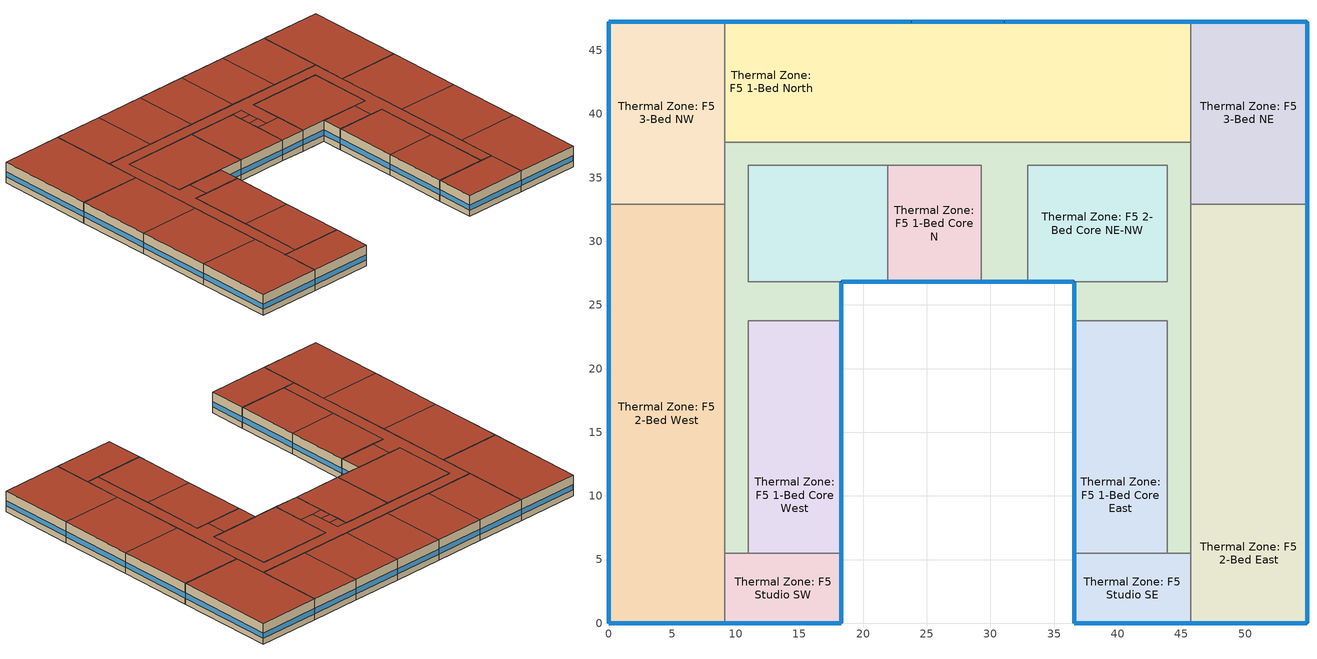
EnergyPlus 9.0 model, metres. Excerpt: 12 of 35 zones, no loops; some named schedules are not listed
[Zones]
Thermal Zone: F5 1-Bed Core East
 floor adiabatic (TypicalFloorInterior): 43.89,14.63 43.89,5.49 36.58,5.49 36.58,14.63 z12.19; 43.89,23.77 43.89,14.63 36.58,14.63 36.58,23.77 z12.19
 wall outside (MetalFrameWallU069): 36.58,23.77 36.58,14.63 36.58,5.49 z12.19:15.24
 wall to Thermal Zone: F5 Corridor (MetalFrameWallInterior): 43.89,5.49 43.89,14.63 43.89,23.77 42.06,23.77 36.58,23.77 z12.19:15.24
 wall to Thermal Zone: F5 Studio SE (MetalFrameWallInterior): 36.58,5.49 43.89,5.49 z12.19:15.24
 window (Res Fixed Window): 36.58,14.61 36.58,5.51 / 36.58,23.75 36.58,14.66 z13.09:13.86
 roof outside (FlatResWoodFramingAndOtherRoofU028Refl08): 43.89,5.49 43.89,14.63 36.58,14.63 36.58,5.49 z15.24; 43.89,14.63 43.89,23.77 36.58,23.77 36.58,14.63 z15.24
Thermal Zone: F5 1-Bed Core N
 floor adiabatic (TypicalFloorInterior): 29.26,35.97 29.26,26.82 21.95,26.82 21.95,35.97 z12.19
 wall outside (MetalFrameWallU069): 21.95,26.82 29.26,26.82 z12.19:15.24
 wall to Thermal Zone: F5 Corridor (MetalFrameWallInterior): 29.26,26.82 29.26,31.39 29.26,32.92 29.26,34.44 29.26,35.97 21.95,35.97 z12.19:15.24
 wall to Thermal Zone: F5 2-Bed Core NE-NW (MetalFrameWallInterior): 21.95,35.97 21.95,26.82 z12.19:15.24
 window (Res Fixed Window): 21.97,26.82 29.24,26.82 z13.09:13.86
 roof outside (FlatResWoodFramingAndOtherRoofU028Refl08): 29.26,26.82 29.26,35.97 21.95,35.97 21.95,26.82 z15.24
Thermal Zone: F5 1-Bed Core West
 floor adiabatic (TypicalFloorInterior): 18.29,14.63 18.29,5.49 10.97,5.49 10.97,14.63 z12.19; 18.29,23.77 18.29,14.63 10.97,14.63 10.97,23.77 z12.19
 wall outside (MetalFrameWallU069): 18.29,5.49 18.29,14.63 18.29,23.77 z12.19:15.24
 wall to Thermal Zone: F5 Studio SW (MetalFrameWallInterior): 10.97,5.49 18.29,5.49 z12.19:15.24
 wall to Thermal Zone: F5 Corridor (MetalFrameWallInterior): 18.29,23.77 12.8,23.77 10.97,23.77 10.97,14.63 10.97,5.49 z12.19:15.24
 window (Res Fixed Window): 18.29,5.51 18.29,14.61 / 18.29,14.66 18.29,23.75 z13.09:13.86
 roof outside (FlatResWoodFramingAndOtherRoofU028Refl08): 18.29,5.49 18.29,14.63 10.97,14.63 10.97,5.49 z15.24; 18.29,14.63 18.29,23.77 10.97,23.77 10.97,14.63 z15.24
Thermal Zone: F5 1-Bed North
 floor adiabatic (TypicalFloorInterior): 16.46,47.24 16.46,37.8 9.14,37.8 9.14,47.24 z12.19; 38.4,47.24 38.4,37.8 31.09,37.8 31.09,47.24 z12.19; 31.09,47.24 31.09,37.8 23.77,37.8 23.77,47.24 z12.19; 45.72,47.24 45.72,37.8 38.4,37.8 38.4,47.24 z12.19; 23.77,47.24 23.77,37.8 16.46,37.8 16.46,47.24 z12.19
 wall outside (MetalFrameWallU069): 45.72,47.24 38.4,47.24 31.09,47.24 23.77,47.24 16.46,47.24 9.14,47.24 z12.19:15.24
 wall to Thermal Zone: F5 3-Bed NW (MetalFrameWallInterior): 9.14,47.24 9.14,37.8 z12.19:15.24
 wall to Thermal Zone: F5 Corridor (MetalFrameWallInterior): 9.14,37.8 16.46,37.8 23.77,37.8 31.09,37.8 38.4,37.8 45.72,37.8 z12.19:15.24
 wall to Thermal Zone: F5 3-Bed NE (MetalFrameWallInterior): 45.72,37.8 45.72,47.24 z12.19:15.24
 window (Res Fixed Window): 16.43,47.24 9.17,47.24 / 38.38,47.24 31.11,47.24 / 31.06,47.24 23.8,47.24 / 45.69,47.24 38.43,47.24 / 23.75,47.24 16.48,47.24 z13.09:13.86
 roof outside (FlatResWoodFramingAndOtherRoofU028Refl08): 16.46,37.8 16.46,47.24 9.14,47.24 9.14,37.8 z15.24; 38.4,37.8 38.4,47.24 31.09,47.24 31.09,37.8 z15.24; 31.09,37.8 31.09,47.24 23.77,47.24 23.77,37.8 z15.24; 45.72,37.8 45.72,47.24 38.4,47.24 38.4,37.8 z15.24; 23.77,37.8 23.77,47.24 16.46,47.24 16.46,37.8 z15.24
Thermal Zone: F5 2-Bed Core NE-NW
 floor adiabatic (TypicalFloorInterior): 43.89,35.97 43.89,26.82 32.92,26.82 32.92,35.97 z12.19; 21.95,35.97 21.95,26.82 10.97,26.82 10.97,35.97 z12.19
 wall outside (MetalFrameWallU069): 32.92,26.82 36.58,26.82 / 18.29,26.82 21.95,26.82 z12.19:15.24
 wall to Thermal Zone: F5 Corridor (MetalFrameWallInterior): 36.58,26.82 42.06,26.82 43.89,26.82 43.89,35.97 32.92,35.97 32.92,31.39 32.92,26.82 / 21.95,35.97 10.97,35.97 10.97,26.82 12.8,26.82 18.29,26.82 z12.19:15.24
 window (Res Fixed Window): 32.94,26.82 36.55,26.82 / 18.31,26.82 21.92,26.82 z13.09:13.85
 roof outside (FlatResWoodFramingAndOtherRoofU028Refl08): 43.89,26.82 43.89,35.97 32.92,35.97 32.92,26.82 z15.24; 21.95,26.82 21.95,35.97 10.97,35.97 10.97,26.82 z15.24
Thermal Zone: F5 2-Bed East
 floor adiabatic (TypicalFloorInterior): 54.86,10.97 54.86,0 45.72,0 45.72,10.97 z12.19; 54.86,21.95 54.86,10.97 45.72,10.97 45.72,21.95 z12.19; 54.86,32.92 54.86,21.95 45.72,21.95 45.72,32.92 z12.19
 wall outside (MetalFrameWallU069): 45.72,0 54.86,0 54.86,10.97 54.86,21.95 54.86,32.92 z12.19:15.24
 wall to Thermal Zone: F5 Studio SE (MetalFrameWallInterior): 45.72,5.49 45.72,0 z12.19:15.24
 wall to Thermal Zone: F5 Corridor (MetalFrameWallInterior): 45.72,32.92 45.72,21.95 45.72,10.97 45.72,5.49 z12.19:15.24
 wall to Thermal Zone: F5 3-Bed NE (MetalFrameWallInterior): 54.86,32.92 45.72,32.92 z12.19:15.24
 window (Res Fixed Window): 54.86,0.03 54.86,10.95 / 45.75,0 54.84,0 / 54.86,11 54.86,21.92 / 54.86,21.97 54.86,32.89 z13.09:13.86
 roof outside (FlatResWoodFramingAndOtherRoofU028Refl08): 54.86,0 54.86,10.97 45.72,10.97 45.72,0 z15.24; 54.86,10.97 54.86,21.95 45.72,21.95 45.72,10.97 z15.24; 54.86,21.95 54.86,32.92 45.72,32.92 45.72,21.95 z15.24
Thermal Zone: F5 2-Bed West
 floor adiabatic (TypicalFloorInterior): 9.14,21.95 9.14,10.97 0,10.97 0,21.95 z12.19; 9.14,10.97 9.14,0 0,0 0,10.97 z12.19; 9.14,32.92 9.14,21.95 0,21.95 0,32.92 z12.19
 wall outside (MetalFrameWallU069): 0,32.92 0,21.95 0,10.97 0,0 9.14,0 z12.19:15.24
 wall to Thermal Zone: F5 Corridor (MetalFrameWallInterior): 9.14,5.49 9.14,10.97 9.14,21.95 9.14,32.92 z12.19:15.24
 wall to Thermal Zone: F5 Studio SW (MetalFrameWallInterior): 9.14,0 9.14,5.49 z12.19:15.24
 wall to Thermal Zone: F5 3-Bed NW (MetalFrameWallInterior): 9.14,32.92 0,32.92 z12.19:15.24
 window (Res Fixed Window): 0,21.92 0,11 / 0,10.95 0,0.03 / 0.03,0 9.12,0 / 0,32.89 0,21.97 z13.09:13.86
 roof outside (FlatResWoodFramingAndOtherRoofU028Refl08): 9.14,10.97 9.14,21.95 0,21.95 0,10.97 z15.24; 9.14,0 9.14,10.97 0,10.97 0,0 z15.24; 9.14,21.95 9.14,32.92 0,32.92 0,21.95 z15.24
Thermal Zone: F5 3-Bed NE
 floor adiabatic (TypicalFloorInterior): 54.86,47.24 54.86,32.92 45.72,32.92 45.72,47.24 z12.19
 wall outside (MetalFrameWallU069): 54.86,32.92 54.86,47.24 45.72,47.24 z12.19:15.24
 wall to Thermal Zone: F5 Corridor (MetalFrameWallInterior): 45.72,37.8 45.72,32.92 z12.19:15.24
 window (Res Fixed Window): 54.86,32.94 54.86,47.22 / 54.84,47.24 45.75,47.24 z13.09:13.86
 roof outside (FlatResWoodFramingAndOtherRoofU028Refl08): 54.86,32.92 54.86,47.24 45.72,47.24 45.72,32.92 z15.24
Thermal Zone: F5 3-Bed NW
 floor adiabatic (TypicalFloorInterior): 9.14,47.24 9.14,32.92 0,32.92 0,47.24 z12.19
 wall outside (MetalFrameWallU069): 9.14,47.24 0,47.24 0,32.92 z12.19:15.24
 wall to Thermal Zone: F5 Corridor (MetalFrameWallInterior): 9.14,32.92 9.14,37.8 z12.19:15.24
 window (Res Fixed Window): 9.12,47.24 0.03,47.24 / 0,47.22 0,32.94 z13.09:13.86
 roof outside (FlatResWoodFramingAndOtherRoofU028Refl08): 9.14,32.92 9.14,47.24 0,47.24 0,32.92 z15.24
Thermal Zone: F5 Corridor
 floor adiabatic (TypicalFloorInterior): 30.78,32.92 30.78,31.39 29.26,31.39 29.26,32.92 z12.19; 45.72,37.8 45.72,5.49 43.89,5.49 43.89,23.77 42.06,23.77 42.06,26.82 43.89,26.82 43.89,35.97 32.92,35.97 32.92,31.39 30.78,31.39 30.78,35.97 10.97,35.97 10.97,26.82 12.8,26.82 12.8,23.77 10.97,23.77 10.97,5.49 9.14,5.49 9.14,37.8 z12.19; 30.78,35.97 30.78,34.44 29.26,34.44 29.26,35.97 z12.19; 30.78,34.44 30.78,32.92 29.26,32.92 29.26,34.44 z12.19; 18.29,26.82 18.29,23.77 12.8,23.77 12.8,26.82 z12.19; 42.06,26.82 42.06,23.77 36.58,23.77 36.58,26.82 z12.19; 32.92,31.39 32.92,26.82 29.26,26.82 29.26,31.39 z12.19
 wall outside (MetalFrameWallU062): 18.29,23.77 18.29,26.82 / 36.58,26.82 36.58,23.77 / 29.26,26.82 32.92,26.82 z12.19:15.24
 wall to Thermal Zone: F5 Studio SW (MetalFrameWallInterior): 9.14,5.49 10.97,5.49 z12.19:15.24
 wall to Thermal Zone: F5 Studio SE (MetalFrameWallInterior): 43.89,5.49 45.72,5.49 z12.19:15.24
 window (Res Fixed Window): 18.29,23.8 18.29,26.8 / 36.58,26.8 36.58,23.8 z13.09:13.86; 29.29,26.82 32.89,26.82 z13.09:13.85
 roof outside (FlatNonresWoodFramingAndOtherRoofU034): 30.78,31.39 30.78,32.92 29.26,32.92 29.26,31.39 z15.24; 45.72,5.49 45.72,37.8 9.14,37.8 9.14,5.49 10.97,5.49 10.97,23.77 12.8,23.77 12.8,26.82 10.97,26.82 10.97,35.97 30.78,35.97 30.78,31.39 32.92,31.39 32.92,35.97 43.89,35.97 43.89,26.82 42.06,26.82 42.06,23.77 43.89,23.77 43.89,5.49 z15.24; 30.78,34.44 30.78,35.97 29.26,35.97 29.26,34.44 z15.24; 30.78,32.92 30.78,34.44 29.26,34.44 29.26,32.92 z15.24; 18.29,23.77 18.29,26.82 12.8,26.82 12.8,23.77 z15.24; 42.06,23.77 42.06,26.82 36.58,26.82 36.58,23.77 z15.24; 32.92,26.82 32.92,31.39 29.26,31.39 29.26,26.82 z15.24
Thermal Zone: F5 Studio SE
 floor adiabatic (TypicalFloorInterior): 45.72,5.49 45.72,0 36.58,0 36.58,5.49 z12.19
 wall outside (MetalFrameWallU069): 36.58,5.49 36.58,0 45.72,0 z12.19:15.24
 window (Res Fixed Window): 36.6,0 45.69,0 / 36.58,5.46 36.58,0.03 z13.09:13.86
 roof outside (FlatResWoodFramingAndOtherRoofU028Refl08): 45.72,0 45.72,5.49 36.58,5.49 36.58,0 z15.24
Thermal Zone: F5 Studio SW
 floor adiabatic (TypicalFloorInterior): 18.29,5.49 18.29,0 9.14,0 9.14,5.49 z12.19
 wall outside (MetalFrameWallU069): 9.14,0 18.29,0 18.29,5.49 z12.19:15.24
 window (Res Fixed Window): 9.17,0 18.26,0 / 18.29,0.03 18.29,5.46 z13.09:13.86
 roof outside (FlatResWoodFramingAndOtherRoofU028Refl08): 18.29,0 18.29,5.49 9.14,5.49 9.14,0 z15.24
[Building]
Building 1: North Axis {deg}=0; Solar Distribution=FullExterior; Maximum Number of Warmup Days=50
[Site:Location]
CA_SACRAMENTO-EXECUTIVE-_USA Design_Conditions: Latitude {deg}=38.51; Longitude {deg}=-121.5; Time Zone {hr}=-8; Elevation {m}=7.0104
[Site:WaterMainsTemperature]
Calculation Method=Schedule; Temperature Schedule=WaterMainCZ12
[SizingPeriod:DesignDay] Day of Month=21; Dry-Bulb Temperature Range Modifier Type=DefaultMultipliers; Barometric Pressure {Pa}=101241; Rain Indicator=No; Snow Indicator=No; Daylight Saving Time Indicator=No
Name | Month | Day Type | Maximum Dry-Bulb Temperature {C} | Daily Dry-Bulb Temperature Range {deltaC} | Humidity Condition Type | Wetbulb or DewPoint at Maximum Dry-Bulb {C} | Wind Speed {m/s} | Wind Direction {deg} | Solar Model Indicator | ASHRAE Clear Sky Optical Depth for Beam Irradiance (taub) | ASHRAE Clear Sky Optical Depth for Diffuse Irradiance (taud) | Sky Clearness
CA_SACRAMENTO-EXECUTIVE- Ann Clg .4% Condns DB=>MWB | 7 | SummerDesignDay | 37.8 | 17.8 | Wetbulb | 21 | 3.2 | 200 | ASHRAETau | 0.363 | 2.407
CA_SACRAMENTO-EXECUTIVE- Ann Clg .4% Condns DP=>MDB | 7 | SummerDesignDay | 28.6 | 17.8 | Dewpoint | 17.5 | 3.2 | 200 | ASHRAETau | 0.363 | 2.407
CA_SACRAMENTO-EXECUTIVE- Ann Clg .4% Condns WB=>MDB | 7 | SummerDesignDay | 35.3 | 17.8 | Wetbulb | 22.4 | 3.2 | 200 | ASHRAETau | 0.363 | 2.407
CA_SACRAMENTO-EXECUTIVE- Ann Htg 99.6% Condns DB | 12 | WinterDesignDay | -0.6 | 0 | Wetbulb | -0.6 | 0.7 | 330 | ASHRAEClearSky |  |  | 0
[Material]
Name | Roughness | Thickness {m} | Conductivity {W/m-K} | Density {kg/m3} | Specific Heat {J/kg-K} | Thermal Absorptance | Solar Absorptance | Visible Absorptance
Air - Metal Wall Framing - 16 or 24 in. OC; Air - Metal Wall Framing - 16 or 24 in. OC 1; Air - Metal Wall Framing - 16 or 24 in. OC 2 | Smooth | 0.1397 | 1.22017 | 1.28148 | 1004.832 | 0.9 | 0.7 | 0.7
Carpet - 3/4 in. 1 | Smooth | 0.01905 | 0.0455183 | 288.332 | 1381.644 | 0.9 | 0.7 | 0.8
Compliance Insulation R0.10 | Smooth | 0.000405384 | 0.0230188 | 16.0185 | 1130.436 | 0.9 | 0.7 | 0.7
Compliance Insulation R0.20 | Smooth | 0.000810768 | 0.0230188 | 16.0185 | 1130.436 | 0.9 | 0.7 | 0.7
Compliance Insulation R10.06 | Smooth | 0.0407817 | 0.0230188 | 16.0185 | 1130.436 | 0.9 | 0.7 | 0.7
Compliance Insulation R13.99 | Smooth | 0.0567131 | 0.0230188 | 16.0185 | 1130.436 | 0.9 | 0.7 | 0.7
Compliance Insulation R2.00 | Smooth | 0.00810768 | 0.0230188 | 16.0185 | 1130.436 | 0.9 | 0.7 | 0.7
Compliance Insulation R28.63 | Smooth | 0.116061 | 0.0230188 | 16.0185 | 1130.436 | 0.9 | 0.7 | 0.8
Compliance Insulation R34.93 | Smooth | 0.141601 | 0.0230188 | 16.0185 | 1130.436 | 0.9 | 0.7 | 0.8
Concrete - 140 lb/ft3 - 4 in. | Smooth | 0.1016 | 1.9514 | 2239.06 | 921.096 | 0.9 | 0.7 | 0.7
Gypsum Board - 1/2 in.; Gypsum Board - 1/2 in. 1 | Smooth | 0.0127 | 0.158656 | 640.739 | 1130.436 | 0.9 | 0.7 | 0.8
Gypsum Board - 5/8 in. | MediumRough | 0.016002 | 0.158656 | 640.739 | 1130.436 | 0.9 | 0.7 | 0.8
Metal Deck - 1/16 in. | MediumRough | 0.0015875 | 45.3452 | 7820.53 | 502.416 | 0.9 | 0.7 | 0.8
Metal Standing Seam - 1/16 in. 1 | MediumRough | 0.0015875 | 2.21534 | 7820.53 | 502.416 | 0.85 | 0.92 | 0.85
Metal Standing Seam - 1/16 in. 2 | MediumRough | 0.0015875 | 2.21534 | 7820.53 | 502.416 | 0.85 | 0.37 | 0.85
Stucco - 7/8 in.; Stucco - 7/8 in. 1 | MediumRough | 0.022352 | 0.700948 | 1855.1 | 837.36 | 0.9 | 0.7 | 0.8
[WindowMaterial:SimpleGlazingSystem]
Res Fixed Window Material: U-Factor {W/m2-K}=2.04417; Solar Heat Gain Coefficient=0.25; Visible Transmittance=0.42
[Construction]
FlatNonresWoodFramingAndOtherRoofU034: Metal Standing Seam - 1/16 in. 2, Compliance Insulation R28.63
FlatResWoodFramingAndOtherRoofU028Refl08: Metal Standing Seam - 1/16 in. 1, Compliance Insulation R34.93
MetalFrameWallInterior: Gypsum Board - 5/8 in., Air - Metal Wall Framing - 16 or 24 in. OC 2, Gypsum Board - 5/8 in.
MetalFrameWallU062: Stucco - 7/8 in., Compliance Insulation R13.99, Air - Metal Wall Framing - 16 or 24 in. OC, Gypsum Board - 1/2 in.
MetalFrameWallU069: Stucco - 7/8 in. 1, Compliance Insulation R10.06, Compliance Insulation R2.00, Compliance Insulation R0.20, Compliance Insulation R0.10, Air - Metal Wall Framing - 16 or 24 in. OC 1, Gypsum Board - 1/2 in. 1
Res Fixed Window: Res Fixed Window Material
TypicalFloorInterior: Metal Deck - 1/16 in., Concrete - 140 lb/ft3 - 4 in., Carpet - 3/4 in. 1
[Zone] Multiplier=1
Name | Part of Total Floor Area
Thermal Zone: F5 1-Bed Core East; Thermal Zone: F5 1-Bed Core West; Thermal Zone: F5 1-Bed North; Thermal Zone: F5 2-Bed Core NE-NW; Thermal Zone: F5 2-Bed East; Thermal Zone: F5 2-Bed West; Thermal Zone: F5 Corridor | Yes
Thermal Zone: F5 1-Bed Core N; Thermal Zone: F5 3-Bed NE; Thermal Zone: F5 3-Bed NW; Thermal Zone: F5 Studio SE; Thermal Zone: F5 Studio SW
[People] Fraction Radiant=0.3
Name | Zone or ZoneList | Number of People Schedule | Number of People Calculation Method | Number of People | Sensible Heat Fraction | Activity Level Schedule | People per Zone Floor Area {person/m2}
F5 1-Bed Core NE People | Thermal Zone: F5 1-Bed Core East | ResidentialLivingOccupancy | People | 2 | 0.6125 | F5 1-Bed Core NE People Activity Level
F5 1-Bed Core SE People | Thermal Zone: F5 1-Bed Core East | ResidentialLivingOccupancy | People | 2 | 0.6125 | F5 1-Bed Core SE People Activity Level
F5 1-Bed Core N People | Thermal Zone: F5 1-Bed Core N | ResidentialLivingOccupancy | People/Area |  | 0.6125 | F5 1-Bed Core N People Activity Level | 0.0298998
F5 1-Bed Core NW People | Thermal Zone: F5 1-Bed Core West | ResidentialLivingOccupancy | People | 2 | 0.6125 | F5 1-Bed Core NW People Activity Level
F5 1-Bed Core SW People | Thermal Zone: F5 1-Bed Core West | ResidentialLivingOccupancy | People | 2 | 0.6125 | F5 1-Bed Core SW People Activity Level
F5 1-Bed N People | Thermal Zone: F5 1-Bed North | ResidentialLivingOccupancy | People | 2 | 0.6125 | F5 1-Bed N People Activity Level
F5 1-Bed NE Core People | Thermal Zone: F5 1-Bed North | ResidentialLivingOccupancy | People | 2 | 0.6125 | F5 1-Bed NE Core People Activity Level
F5 1-Bed NE Outer People | Thermal Zone: F5 1-Bed North | ResidentialLivingOccupancy | People | 2 | 0.6125 | F5 1-Bed NE Outer People Activity Level
F5 1-Bed NW Core People | Thermal Zone: F5 1-Bed North | ResidentialLivingOccupancy | People | 2 | 0.6125 | F5 1-Bed NW Core People Activity Level
F5 1-Bed NW Outer People | Thermal Zone: F5 1-Bed North | ResidentialLivingOccupancy | People | 2 | 0.6125 | F5 1-Bed NW Outer People Activity Level
F5 2-Bed Core NE People | Thermal Zone: F5 2-Bed Core NE-NW | ResidentialLivingOccupancy | People | 3 | 0.6125 | F5 2-Bed Core NE People Activity Level
F5 2-Bed Core NW People | Thermal Zone: F5 2-Bed Core NE-NW | ResidentialLivingOccupancy | People | 3 | 0.6125 | F5 2-Bed Core NW People Activity Level
F5 2-Bed NE People | Thermal Zone: F5 2-Bed East | ResidentialLivingOccupancy | People | 3 | 0.6125 | F5 2-Bed NE People Activity Level
F5 2-Bed SE Core People | Thermal Zone: F5 2-Bed East | ResidentialLivingOccupancy | People | 3 | 0.6125 | F5 2-Bed SE Core People Activity Level
F5 2-Bed SE People | Thermal Zone: F5 2-Bed East | ResidentialLivingOccupancy | People | 3 | 0.6125 | F5 2-Bed SE People Activity Level
F5 2-Bed NW People | Thermal Zone: F5 2-Bed West | ResidentialLivingOccupancy | People | 3 | 0.6125 | F5 2-Bed NW People Activity Level
F5 2-Bed SW Core People | Thermal Zone: F5 2-Bed West | ResidentialLivingOccupancy | People | 3 | 0.6125 | F5 2-Bed SW Core People Activity Level
F5 2-Bed SW People | Thermal Zone: F5 2-Bed West | ResidentialLivingOccupancy | People | 3 | 0.6125 | F5 2-Bed SW People Activity Level
F5 3-Bed NE People | Thermal Zone: F5 3-Bed NE | ResidentialLivingOccupancy | People/Area |  | 0.6125 | F5 3-Bed NE People Activity Level | 0.0305359
F5 3-Bed NW People | Thermal Zone: F5 3-Bed NW | ResidentialLivingOccupancy | People/Area |  | 0.6125 | F5 3-Bed NW People Activity Level | 0.0305359
F5 Corridor People | Thermal Zone: F5 Corridor | OfficeOccupancy | People | 10.725 | 0.5 | F5 Corridor People Activity Level
F5 Elevator Core People | Thermal Zone: F5 Corridor | OfficeOccupancy | People | 0.0375 | 0.5 | F5 Elevator Core People Activity Level
F5 Elevator N People | Thermal Zone: F5 Corridor | OfficeOccupancy | People | 0.0375 | 0.5 | F5 Elevator N People Activity Level
F5 Elevator S People | Thermal Zone: F5 Corridor | OfficeOccupancy | People | 0.0375 | 0.5 | F5 Elevator S People Activity Level
F5 Laundry People | Thermal Zone: F5 Corridor | OfficeOccupancy | People | 0.9 | 0.5 | F5 Laundry People Activity Level
F5 Stair E People | Thermal Zone: F5 Corridor | OfficeOccupancy | People | 0.9 | 0.5 | F5 Stair E People Activity Level
F5 Stair W People | Thermal Zone: F5 Corridor | OfficeOccupancy | People | 0.9 | 0.5 | F5 Stair W People Activity Level
F5 Studio SE People | Thermal Zone: F5 Studio SE | ResidentialLivingOccupancy | People/Area |  | 0.6125 | F5 Studio SE People Activity Level | 0.0398663
F5 Studio SW People | Thermal Zone: F5 Studio SW | ResidentialLivingOccupancy | People/Area |  | 0.6125 | F5 Studio SW People Activity Level | 0.0398663
[Lights] Return Air Fraction=0; Fraction Radiant=0.58; Fraction Replaceable=1
Name | Zone or ZoneList | Schedule | Design Level Calculation Method | Lighting Level {W} | Watts per Zone Floor Area {W/m2}
F5 1-Bed Core NE Non-Regulated Lights; F5 1-Bed Core SE Non-Regulated Lights | Thermal Zone: F5 1-Bed Core East | ResidentialLivingLights | LightingLevel | 360
F5 1-Bed Core N Non-Regulated Lights | Thermal Zone: F5 1-Bed Core N | ResidentialLivingLights | Watts/Area |  | 5.38196
F5 1-Bed Core NW Non-Regulated Lights; F5 1-Bed Core SW Non-Regulated Lights | Thermal Zone: F5 1-Bed Core West | ResidentialLivingLights | LightingLevel | 360
F5 1-Bed N Non-Regulated Lights; F5 1-Bed NE Core Non-Regulated Lights; F5 1-Bed NE Outer Non-Regulated Lights; F5 1-Bed NW Core Non-Regulated Lights; F5 1-Bed NW Outer Non-Regulated Lights | Thermal Zone: F5 1-Bed North | ResidentialLivingLights | LightingLevel | 372
F5 2-Bed Core NE Non-Regulated Lights; F5 2-Bed Core NW Non-Regulated Lights | Thermal Zone: F5 2-Bed Core NE-NW | ResidentialLivingLights | LightingLevel | 540
F5 2-Bed NE Non-Regulated Lights; F5 2-Bed SE Core Non-Regulated Lights; F5 2-Bed SE Non-Regulated Lights | Thermal Zone: F5 2-Bed East | ResidentialLivingLights | LightingLevel | 540
F5 2-Bed NW Non-Regulated Lights; F5 2-Bed SW Core Non-Regulated Lights; F5 2-Bed SW Non-Regulated Lights | Thermal Zone: F5 2-Bed West | ResidentialLivingLights | LightingLevel | 540
F5 3-Bed NE Non-Regulated Lights | Thermal Zone: F5 3-Bed NE | ResidentialLivingLights | Watts/Area |  | 5.38196
F5 3-Bed NW Non-Regulated Lights | Thermal Zone: F5 3-Bed NW | ResidentialLivingLights | Watts/Area |  | 5.38196
F5 Corridor Regulated Lights | Thermal Zone: F5 Corridor | OfficeLights | LightingLevel | 1287
F5 Elevator Core Regulated Lights; F5 Elevator N Regulated Lights; F5 Elevator S Regulated Lights | Thermal Zone: F5 Corridor | OfficeLights | LightingLevel | 10
F5 Laundry Regulated Lights | Thermal Zone: F5 Corridor | OfficeLights | LightingLevel | 81
F5 Stair E Regulated Lights; F5 Stair W Regulated Lights | Thermal Zone: F5 Corridor | OfficeLights | LightingLevel | 90
F5 Studio SE Non-Regulated Lights | Thermal Zone: F5 Studio SE | ResidentialLivingLights | Watts/Area |  | 5.38196
F5 Studio SW Non-Regulated Lights | Thermal Zone: F5 Studio SW | ResidentialLivingLights | Watts/Area |  | 5.38196
[ElectricEquipment] Fraction Latent=0; Fraction Radiant=0.2; Fraction Lost=0
Name | Zone or ZoneList | Schedule | Design Level Calculation Method | Design Level {W} | Watts per Zone Floor Area {W/m2}
F5 1-Bed Core NE Recepticle Loads; F5 1-Bed Core SE Recepticle Loads | Thermal Zone: F5 1-Bed Core East | ResidentialLivingReceptacle | EquipmentLevel | 360
F5 1-Bed Core N Recepticle Loads | Thermal Zone: F5 1-Bed Core N | ResidentialLivingReceptacle | Watts/Area |  | 5.38196
F5 1-Bed Core NW Recepticle Loads; F5 1-Bed Core SW Recepticle Loads | Thermal Zone: F5 1-Bed Core West | ResidentialLivingReceptacle | EquipmentLevel | 360
F5 1-Bed N Recepticle Loads; F5 1-Bed NE Core Recepticle Loads; F5 1-Bed NE Outer Recepticle Loads; F5 1-Bed NW Core Recepticle Loads; F5 1-Bed NW Outer Recepticle Loads | Thermal Zone: F5 1-Bed North | ResidentialLivingReceptacle | EquipmentLevel | 372
F5 2-Bed Core NE Recepticle Loads; F5 2-Bed Core NW Recepticle Loads | Thermal Zone: F5 2-Bed Core NE-NW | ResidentialLivingReceptacle | EquipmentLevel | 540
F5 2-Bed NE Recepticle Loads; F5 2-Bed SE Core Recepticle Loads; F5 2-Bed SE Recepticle Loads | Thermal Zone: F5 2-Bed East | ResidentialLivingReceptacle | EquipmentLevel | 540
F5 2-Bed NW Recepticle Loads; F5 2-Bed SW Core Recepticle Loads; F5 2-Bed SW Recepticle Loads | Thermal Zone: F5 2-Bed West | ResidentialLivingReceptacle | EquipmentLevel | 540
F5 3-Bed NE Recepticle Loads | Thermal Zone: F5 3-Bed NE | ResidentialLivingReceptacle | Watts/Area |  | 5.38196
F5 3-Bed NW Recepticle Loads | Thermal Zone: F5 3-Bed NW | ResidentialLivingReceptacle | Watts/Area |  | 5.38196
F5 Elevator Core Recepticle Loads; F5 Elevator N Recepticle Loads; F5 Elevator S Recepticle Loads | Thermal Zone: F5 Corridor | OfficeReceptacle | EquipmentLevel | 75
F5 Laundry Recepticle Loads | Thermal Zone: F5 Corridor | OfficeReceptacle | EquipmentLevel | 540
F5 Studio SE Recepticle Loads | Thermal Zone: F5 Studio SE | ResidentialLivingReceptacle | Watts/Area |  | 5.38196
F5 Studio SW Recepticle Loads | Thermal Zone: F5 Studio SW | ResidentialLivingReceptacle | Watts/Area |  | 5.38196
[ZoneInfiltration:DesignFlowRate] Temperature Term Coefficient=0; Velocity Squared Term Coefficient=0
Name | Zone or ZoneList | Schedule | Design Flow Rate Calculation Method | Design Flow Rate {m3/s} | Constant Term Coefficient | Velocity Term Coefficient | Flow per Exterior Surface Area {m3/s-m2}
F5 1-Bed Core NE Space Infiltration Design Flow Rate 1; F5 1-Bed Core SE Space Infiltration Design Flow Rate 1 | Thermal Zone: F5 1-Bed Core East | ResidentialLivingInfiltration | Flow/Zone | 0.00634297 | 0 | 0.224052
F5 1-Bed Core NE Space Infiltration Design Flow Rate 2; F5 1-Bed Core SE Space Infiltration Design Flow Rate 2 | Thermal Zone: F5 1-Bed Core East | ResidentialLivingHVACAvail | Flow/Zone | 0.0172733 | 1 | 0
F5 1-Bed Core N Space Infiltration Design Flow Rate 1 | Thermal Zone: F5 1-Bed Core N | ResidentialLivingInfiltration | Flow/ExteriorWallArea |  | 0 | 0.224052 | 0.000227584
F5 1-Bed Core N Space Infiltration Design Flow Rate 2 | Thermal Zone: F5 1-Bed Core N | ResidentialLivingHVACAvail | Flow/Zone | 0.0172733 | 1 | 0
F5 1-Bed Core NW Space Infiltration Design Flow Rate 1; F5 1-Bed Core SW Space Infiltration Design Flow Rate 1 | Thermal Zone: F5 1-Bed Core West | ResidentialLivingInfiltration | Flow/Zone | 0.00634297 | 0 | 0.224052
F5 1-Bed Core NW Space Infiltration Design Flow Rate 2; F5 1-Bed Core SW Space Infiltration Design Flow Rate 2 | Thermal Zone: F5 1-Bed Core West | ResidentialLivingHVACAvail | Flow/Zone | 0.0172733 | 1 | 0
F5 1-Bed N Space Infiltration Design Flow Rate 1; F5 1-Bed NE Core Space Infiltration Design Flow Rate 1; F5 1-Bed NE Outer Space Infiltration Design Flow Rate 1; F5 1-Bed NW Core Space Infiltration Design Flow Rate 1; F5 1-Bed NW Outer Space Infiltration Design Flow Rate 1 | Thermal Zone: F5 1-Bed North | ResidentialLivingInfiltration | Flow/Zone | 0.00507438 | 0 | 0.224052
F5 1-Bed N Space Infiltration Design Flow Rate 2; F5 1-Bed NE Core Space Infiltration Design Flow Rate 2; F5 1-Bed NE Outer Space Infiltration Design Flow Rate 2; F5 1-Bed NW Core Space Infiltration Design Flow Rate 2; F5 1-Bed NW Outer Space Infiltration Design Flow Rate 2 | Thermal Zone: F5 1-Bed North | ResidentialLivingHVACAvail | Flow/Zone | 0.0176131 | 1 | 0
F5 2-Bed Core NE Space Infiltration Design Flow Rate 1; F5 2-Bed Core NW Space Infiltration Design Flow Rate 1 | Thermal Zone: F5 2-Bed Core NE-NW | ResidentialLivingInfiltration | Flow/Zone | 0.00253719 | 0 | 0.224052
F5 2-Bed Core NE Space Infiltration Design Flow Rate 2; F5 2-Bed Core NW Space Infiltration Design Flow Rate 2 | Thermal Zone: F5 2-Bed Core NE-NW | ResidentialLivingHVACAvail | Flow/Zone | 0.0259099 | 1 | 0
F5 2-Bed NE Space Infiltration Design Flow Rate 1; F5 2-Bed SE Core Space Infiltration Design Flow Rate 1 | Thermal Zone: F5 2-Bed East | ResidentialLivingInfiltration | Flow/Zone | 0.00761157 | 0 | 0.224052
F5 2-Bed NE Space Infiltration Design Flow Rate 2; F5 2-Bed SE Core Space Infiltration Design Flow Rate 2; F5 2-Bed SE Space Infiltration Design Flow Rate 2 | Thermal Zone: F5 2-Bed East | ResidentialLivingHVACAvail | Flow/Zone | 0.0259099 | 1 | 0
F5 2-Bed SE Space Infiltration Design Flow Rate 1 | Thermal Zone: F5 2-Bed East | ResidentialLivingInfiltration | Flow/Zone | 0.0139545 | 0 | 0.224052
F5 2-Bed NW Space Infiltration Design Flow Rate 1; F5 2-Bed SW Core Space Infiltration Design Flow Rate 1 | Thermal Zone: F5 2-Bed West | ResidentialLivingInfiltration | Flow/Zone | 0.00761157 | 0 | 0.224052
F5 2-Bed NW Space Infiltration Design Flow Rate 2; F5 2-Bed SW Core Space Infiltration Design Flow Rate 2; F5 2-Bed SW Space Infiltration Design Flow Rate 2 | Thermal Zone: F5 2-Bed West | ResidentialLivingHVACAvail | Flow/Zone | 0.0259099 | 1 | 0
F5 2-Bed SW Space Infiltration Design Flow Rate 1 | Thermal Zone: F5 2-Bed West | ResidentialLivingInfiltration | Flow/Zone | 0.0139545 | 0 | 0.224052
F5 3-Bed NE Space Infiltration Design Flow Rate 1 | Thermal Zone: F5 3-Bed NE | ResidentialLivingInfiltration | Flow/ExteriorWallArea |  | 0 | 0.224052 | 0.000227584
F5 3-Bed NE Space Infiltration Design Flow Rate 2 | Thermal Zone: F5 3-Bed NE | ResidentialLivingHVACAvail | Flow/Zone | 0.0341218 | 1 | 0
F5 3-Bed NW Space Infiltration Design Flow Rate 1 | Thermal Zone: F5 3-Bed NW | ResidentialLivingInfiltration | Flow/ExteriorWallArea |  | 0 | 0.224052 | 0.000227584
F5 3-Bed NW Space Infiltration Design Flow Rate 2 | Thermal Zone: F5 3-Bed NW | ResidentialLivingHVACAvail | Flow/Zone | 0.0341218 | 1 | 0
F5 Corridor Space Infiltration Design Flow Rate 1 | Thermal Zone: F5 Corridor | OfficeInfiltration | Flow/Zone | 0 | 0 | 0.224052
F5 Elevator Core Space Infiltration Design Flow Rate 1; F5 Elevator N Space Infiltration Design Flow Rate 1; F5 Elevator S Space Infiltration Design Flow Rate 1 | Thermal Zone: F5 Corridor | On | Flow/Zone | 0 | 0 | 0.224052
F5 Laundry Space Infiltration Design Flow Rate 1 | Thermal Zone: F5 Corridor | On | Flow/Zone | 0.00253719 | 0 | 0.224052
F5 Stair E Space Infiltration Design Flow Rate 1; F5 Stair W Space Infiltration Design Flow Rate 1 | Thermal Zone: F5 Corridor | OfficeInfiltration | Flow/Zone | 0.00211432 | 0 | 0.224052
F5 Studio SE Space Infiltration Design Flow Rate 1 | Thermal Zone: F5 Studio SE | ResidentialLivingInfiltration | Flow/ExteriorWallArea |  | 0 | 0.224052 | 0.000227584
F5 Studio SE Space Infiltration Design Flow Rate 2 | Thermal Zone: F5 Studio SE | ResidentialLivingHVACAvail | Flow/Zone | 0.0147248 | 1 | 0
F5 Studio SW Space Infiltration Design Flow Rate 1 | Thermal Zone: F5 Studio SW | ResidentialLivingInfiltration | Flow/ExteriorWallArea |  | 0 | 0.224052 | 0.000227584
F5 Studio SW Space Infiltration Design Flow Rate 2 | Thermal Zone: F5 Studio SW | ResidentialLivingHVACAvail | Flow/Zone | 0.0147248 | 1 | 0
[ZoneControl:Thermostat] Control Object Type 1=ThermostatSetpoint:DualSetpoint
Name | Zone or ZoneList | Control Type Schedule | Control Name 1
Thermal Zone: F5 1-Bed Core East Thermostat | Thermal Zone: F5 1-Bed Core East | Thermal Zone: F5 1-Bed Core East Thermostat Schedule | Thermal Zone: F5 1-Bed Core East Thermostat
Thermal Zone: F5 1-Bed Core N Thermostat | Thermal Zone: F5 1-Bed Core N | Thermal Zone: F5 1-Bed Core N Thermostat Schedule | Thermal Zone: F5 1-Bed Core N Thermostat
Thermal Zone: F5 1-Bed Core West Thermostat | Thermal Zone: F5 1-Bed Core West | Thermal Zone: F5 1-Bed Core West Thermostat Schedule | Thermal Zone: F5 1-Bed Core West Thermostat
Thermal Zone: F5 1-Bed North Thermostat | Thermal Zone: F5 1-Bed North | Thermal Zone: F5 1-Bed North Thermostat Schedule | Thermal Zone: F5 1-Bed North Thermostat
Thermal Zone: F5 2-Bed Core NE-NW Thermostat | Thermal Zone: F5 2-Bed Core NE-NW | Thermal Zone: F5 2-Bed Core NE-NW Thermostat Schedule | Thermal Zone: F5 2-Bed Core NE-NW Thermostat
Thermal Zone: F5 2-Bed East Thermostat | Thermal Zone: F5 2-Bed East | Thermal Zone: F5 2-Bed East Thermostat Schedule | Thermal Zone: F5 2-Bed East Thermostat
Thermal Zone: F5 2-Bed West Thermostat | Thermal Zone: F5 2-Bed West | Thermal Zone: F5 2-Bed West Thermostat Schedule | Thermal Zone: F5 2-Bed West Thermostat
Thermal Zone: F5 3-Bed NE Thermostat | Thermal Zone: F5 3-Bed NE | Thermal Zone: F5 3-Bed NE Thermostat Schedule | Thermal Zone: F5 3-Bed NE Thermostat
Thermal Zone: F5 3-Bed NW Thermostat | Thermal Zone: F5 3-Bed NW | Thermal Zone: F5 3-Bed NW Thermostat Schedule | Thermal Zone: F5 3-Bed NW Thermostat
Thermal Zone: F5 Studio SE Thermostat | Thermal Zone: F5 Studio SE | Thermal Zone: F5 Studio SE Thermostat Schedule | Thermal Zone: F5 Studio SE Thermostat
Thermal Zone: F5 Studio SW Thermostat | Thermal Zone: F5 Studio SW | Thermal Zone: F5 Studio SW Thermostat Schedule | Thermal Zone: F5 Studio SW Thermostat
[ThermostatSetpoint:DualSetpoint] Heating Setpoint Temperature Schedule=ResidentialLivingHtgSetpt; Cooling Setpoint Temperature Schedule=ResidentialLivingClgSetpt
Thermal Zone: F5 1-Bed Core East Thermostat; Thermal Zone: F5 1-Bed Core N Thermostat; Thermal Zone: F5 1-Bed Core West Thermostat; Thermal Zone: F5 1-Bed North Thermostat; Thermal Zone: F5 2-Bed Core NE-NW Thermostat; Thermal Zone: F5 2-Bed East Thermostat; Thermal Zone: F5 2-Bed West Thermostat; Thermal Zone: F5 3-Bed NE Thermostat; Thermal Zone: F5 3-Bed NW Thermostat; Thermal Zone: F5 Studio SE Thermostat; Thermal Zone: F5 Studio SW Thermostat
[Zone equipment]
Thermal Zone: F5 1-Bed Core East: Thermal Zone: F5 1-Bed Core East BaseExhFan, BaseZnSys1-14
Thermal Zone: F5 1-Bed Core N: Thermal Zone: F5 1-Bed Core N BaseExhFan, BaseZnSys1-12
Thermal Zone: F5 1-Bed Core West: Thermal Zone: F5 1-Bed Core West BaseExhFan, BaseZnSys1-13
Thermal Zone: F5 1-Bed North: Thermal Zone: F5 1-Bed North BaseExhFan, BaseZnSys1-15
Thermal Zone: F5 2-Bed Core NE-NW: Thermal Zone: F5 2-Bed Core NE-NW BaseExhFan, BaseZnSys1-16
Thermal Zone: F5 2-Bed East: Thermal Zone: F5 2-Bed East BaseExhFan, BaseZnSys1-17
Thermal Zone: F5 2-Bed West: Thermal Zone: F5 2-Bed West BaseExhFan, BaseZnSys1-18
Thermal Zone: F5 3-Bed NE: Thermal Zone: F5 3-Bed NE BaseExhFan, BaseZnSys1-19
Thermal Zone: F5 3-Bed NW: Thermal Zone: F5 3-Bed NW BaseExhFan, BaseZnSys1-20
Thermal Zone: F5 Studio SE: Thermal Zone: F5 Studio SE BaseExhFan, BaseZnSys1-21
Thermal Zone: F5 Studio SW: Thermal Zone: F5 Studio SW BaseExhFan, BaseZnSys1-22
[Sizing:Zone] Zone Cooling Design Supply Air Temperature Input Method=TemperatureDifference; Zone Cooling Design Supply Air Temperature {C}=14; Zone Cooling Design Supply Air Temperature Difference {deltaC}=11.1111; Zone Heating Design Supply Air Temperature Input Method=TemperatureDifference; Zone Heating Design Supply Air Temperature {C}=40; Zone Heating Design Supply Air Temperature Difference {deltaC}=15; Zone Cooling Design Supply Air Humidity Ratio {kgWater/kgDryAir}=0.0085; Zone Heating Design Supply Air Humidity Ratio {kgWater/kgDryAir}=0.008; Zone Heating Sizing Factor=1; Zone Cooling Sizing Factor=1; Cooling Design Air Flow Method=DesignDay; Cooling Design Air Flow Rate {m3/s}=0; Cooling Minimum Air Flow per Zone Floor Area {m3/s-m2}=0; Cooling Minimum Air Flow {m3/s}=0; Cooling Minimum Air Flow Fraction=0; Heating Design Air Flow Method=DesignDay; Heating Design Air Flow Rate {m3/s}=0; Heating Maximum Air Flow per Zone Floor Area {m3/s-m2}=0; Heating Maximum Air Flow {m3/s}=0; Heating Maximum Air Flow Fraction=0; Account for Dedicated Outdoor Air System=No
Name | Design Specification Outdoor Air Object | Design Specification Zone Air Distribution Object
Thermal Zone: F5 1-Bed Core East | Thermal Zone: F5 1-Bed Core East Design Specification Outdoor Air | Thermal Zone: F5 1-Bed Core East Design Spec Zone Air Dist
Thermal Zone: F5 1-Bed Core N | Thermal Zone: F5 1-Bed Core N Design Specification Outdoor Air | Thermal Zone: F5 1-Bed Core N Design Spec Zone Air Dist
Thermal Zone: F5 1-Bed Core West | Thermal Zone: F5 1-Bed Core West Design Specification Outdoor Air | Thermal Zone: F5 1-Bed Core West Design Spec Zone Air Dist
Thermal Zone: F5 1-Bed North | Thermal Zone: F5 1-Bed North Design Specification Outdoor Air | Thermal Zone: F5 1-Bed North Design Spec Zone Air Dist
Thermal Zone: F5 2-Bed Core NE-NW | Thermal Zone: F5 2-Bed Core NE-NW Design Specification Outdoor Air | Thermal Zone: F5 2-Bed Core NE-NW Design Spec Zone Air Dist
Thermal Zone: F5 2-Bed East | Thermal Zone: F5 2-Bed East Design Specification Outdoor Air | Thermal Zone: F5 2-Bed East Design Spec Zone Air Dist
Thermal Zone: F5 2-Bed West | Thermal Zone: F5 2-Bed West Design Specification Outdoor Air | Thermal Zone: F5 2-Bed West Design Spec Zone Air Dist
Thermal Zone: F5 3-Bed NE | Thermal Zone: F5 3-Bed NE Design Specification Outdoor Air | Thermal Zone: F5 3-Bed NE Design Spec Zone Air Dist
Thermal Zone: F5 3-Bed NW | Thermal Zone: F5 3-Bed NW Design Specification Outdoor Air | Thermal Zone: F5 3-Bed NW Design Spec Zone Air Dist
Thermal Zone: F5 Studio SE | Thermal Zone: F5 Studio SE Design Specification Outdoor Air | Thermal Zone: F5 Studio SE Design Spec Zone Air Dist
Thermal Zone: F5 Studio SW | Thermal Zone: F5 Studio SW Design Specification Outdoor Air | Thermal Zone: F5 Studio SW Design Spec Zone Air Dist
[DesignSpecification:ZoneAirDistribution] Zone Air Distribution Effectiveness in Cooling Mode=1; Zone Air Distribution Effectiveness in Heating Mode=1
Thermal Zone: F5 1-Bed Core East Design Spec Zone Air Dist; Thermal Zone: F5 1-Bed Core N Design Spec Zone Air Dist; Thermal Zone: F5 1-Bed Core West Design Spec Zone Air Dist; Thermal Zone: F5 1-Bed North Design Spec Zone Air Dist; Thermal Zone: F5 2-Bed Core NE-NW Design Spec Zone Air Dist; Thermal Zone: F5 2-Bed East Design Spec Zone Air Dist; Thermal Zone: F5 2-Bed West Design Spec Zone Air Dist; Thermal Zone: F5 3-Bed NE Design Spec Zone Air Dist; Thermal Zone: F5 3-Bed NW Design Spec Zone Air Dist; Thermal Zone: F5 Studio SE Design Spec Zone Air Dist; Thermal Zone: F5 Studio SW Design Spec Zone Air Dist
[DesignSpecification:OutdoorAir] Outdoor Air Method=Maximum; Outdoor Air Flow per Person {m3/s-person}=0; Outdoor Air Flow per Zone Floor Area {m3/s-m2}=0; Outdoor Air Flow per Zone {m3/s}=0; Outdoor Air Flow Air Changes per Hour {1/hr}=0
Thermal Zone: F5 1-Bed Core East Design Specification Outdoor Air; Thermal Zone: F5 1-Bed Core N Design Specification Outdoor Air; Thermal Zone: F5 1-Bed Core West Design Specification Outdoor Air; Thermal Zone: F5 1-Bed North Design Specification Outdoor Air; Thermal Zone: F5 2-Bed Core NE-NW Design Specification Outdoor Air; Thermal Zone: F5 2-Bed East Design Specification Outdoor Air; Thermal Zone: F5 2-Bed West Design Specification Outdoor Air; Thermal Zone: F5 3-Bed NE Design Specification Outdoor Air; Thermal Zone: F5 3-Bed NW Design Specification Outdoor Air; Thermal Zone: F5 Studio SE Design Specification Outdoor Air; Thermal Zone: F5 Studio SW Design Specification Outdoor Air
[InternalMass] Construction=MetalFrameWallInterior
Name | Zone | Surface Area {m2}
Merged Surface 774 - Surface 774 Reversed | Thermal Zone: F5 1-Bed Core East | 22.2967
Merged Surface 847 - Surface 847 Reversed | Thermal Zone: F5 1-Bed Core West | 22.2967
Merged Surface 715 - Surface 715 Reversed; Merged Surface 728 - Surface 728 Reversed; Merged Surface 731 - Surface 731 Reversed; Merged Surface 920 - Surface 920 Reversed | Thermal Zone: F5 1-Bed North | 28.7999
Merged Surface 1030 - Surface 1030 Reversed; Merged Surface 881 - Surface 881 Reversed | Thermal Zone: F5 2-Bed East | 27.8709
Merged Surface 831 - Surface 831 Reversed; Merged Surface 859 - Surface 859 Reversed | Thermal Zone: F5 2-Bed West | 27.8709
Merged Surface 1012 - Surface 1012 Reversed; Merged Surface 680 - Surface 680 Reversed; Merged Surface 690 - Surface 690 Reversed; Merged Surface 694 - Surface 694 Reversed; Merged Surface 756 - Surface 756 Reversed; Merged Surface 758 - Surface 758 Reversed | Thermal Zone: F5 Corridor | 4.645152
Merged Surface 681 - Surface 681 Reversed | Thermal Zone: F5 Corridor | 4.64515
Merged Surface 704 - Surface 704 Reversed; Merged Surface 709 - Surface 709 Reversed | Thermal Zone: F5 Corridor | 9.290304
Merged Surface 707 - Surface 707 Reversed | Thermal Zone: F5 Corridor | 6.50321
[GasEquipment] Fraction Latent=0; Fraction Radiant=0.15; Fraction Lost=0.85
Name | Zone or ZoneList | Schedule | Design Level Calculation Method | Design Level {W} | Power per Zone Floor Area {W/m2}
F5 1-Bed Core NE Gas Equipment Loads; F5 1-Bed Core SE Gas Equipment Loads | Thermal Zone: F5 1-Bed Core East | ResidentialLivingGasEquip | EquipmentLevel | 143.994
F5 1-Bed Core N Gas Equipment Loads | Thermal Zone: F5 1-Bed Core N | ResidentialLivingGasEquip | Watts/Area |  | 2.15269
F5 1-Bed Core NW Gas Equipment Loads; F5 1-Bed Core SW Gas Equipment Loads | Thermal Zone: F5 1-Bed Core West | ResidentialLivingGasEquip | EquipmentLevel | 143.994
F5 1-Bed N Gas Equipment Loads; F5 1-Bed NE Core Gas Equipment Loads; F5 1-Bed NE Outer Gas Equipment Loads; F5 1-Bed NW Core Gas Equipment Loads; F5 1-Bed NW Outer Gas Equipment Loads | Thermal Zone: F5 1-Bed North | ResidentialLivingGasEquip | EquipmentLevel | 148.794
F5 2-Bed Core NE Gas Equipment Loads; F5 2-Bed Core NW Gas Equipment Loads | Thermal Zone: F5 2-Bed Core NE-NW | ResidentialLivingGasEquip | EquipmentLevel | 215.991
F5 2-Bed NE Gas Equipment Loads; F5 2-Bed SE Core Gas Equipment Loads; F5 2-Bed SE Gas Equipment Loads | Thermal Zone: F5 2-Bed East | ResidentialLivingGasEquip | EquipmentLevel | 215.991
F5 2-Bed NW Gas Equipment Loads; F5 2-Bed SW Core Gas Equipment Loads; F5 2-Bed SW Gas Equipment Loads | Thermal Zone: F5 2-Bed West | ResidentialLivingGasEquip | EquipmentLevel | 215.991
F5 3-Bed NE Gas Equipment Loads | Thermal Zone: F5 3-Bed NE | ResidentialLivingGasEquip | Watts/Area |  | 2.15269
F5 3-Bed NW Gas Equipment Loads | Thermal Zone: F5 3-Bed NW | ResidentialLivingGasEquip | Watts/Area |  | 2.15269
F5 Laundry Gas Equipment Loads | Thermal Zone: F5 Corridor | OfficeGasEquip | EquipmentLevel | 39.5984
F5 Studio SE Gas Equipment Loads | Thermal Zone: F5 Studio SE | ResidentialLivingGasEquip | Watts/Area |  | 2.15269
F5 Studio SW Gas Equipment Loads | Thermal Zone: F5 Studio SW | ResidentialLivingGasEquip | Watts/Area |  | 2.15269
[Schedule:Year]
F5 1-Bed Core N People Activity Level: F5 1-Bed Core N People Activity Level Week Rule - Jan1-Dec31, 1, 1, 12, 31
F5 1-Bed Core NE People Activity Level: F5 1-Bed Core NE People Activity Level Week Rule - Jan1-Dec31, 1, 1, 12, 31
F5 1-Bed Core NW People Activity Level: F5 1-Bed Core NW People Activity Level Week Rule - Jan1-Dec31, 1, 1, 12, 31
F5 1-Bed Core SE People Activity Level: F5 1-Bed Core SE People Activity Level Week Rule - Jan1-Dec31, 1, 1, 12, 31
F5 1-Bed Core SW People Activity Level: F5 1-Bed Core SW People Activity Level Week Rule - Jan1-Dec31, 1, 1, 12, 31
F5 1-Bed N People Activity Level: F5 1-Bed N People Activity Level Week Rule - Jan1-Dec31, 1, 1, 12, 31
F5 1-Bed NE Core People Activity Level: F5 1-Bed NE Core People Activity Level Week Rule - Jan1-Dec31, 1, 1, 12, 31
F5 1-Bed NE Outer People Activity Level: F5 1-Bed NE Outer People Activity Level Week Rule - Jan1-Dec31, 1, 1, 12, 31
F5 1-Bed NW Core People Activity Level: F5 1-Bed NW Core People Activity Level Week Rule - Jan1-Dec31, 1, 1, 12, 31
F5 1-Bed NW Outer People Activity Level: F5 1-Bed NW Outer People Activity Level Week Rule - Jan1-Dec31, 1, 1, 12, 31
F5 2-Bed Core NE People Activity Level: F5 2-Bed Core NE People Activity Level Week Rule - Jan1-Dec31, 1, 1, 12, 31
F5 2-Bed Core NW People Activity Level: F5 2-Bed Core NW People Activity Level Week Rule - Jan1-Dec31, 1, 1, 12, 31
F5 2-Bed NE People Activity Level: F5 2-Bed NE People Activity Level Week Rule - Jan1-Dec31, 1, 1, 12, 31
F5 2-Bed NW People Activity Level: F5 2-Bed NW People Activity Level Week Rule - Jan1-Dec31, 1, 1, 12, 31
F5 2-Bed SE Core People Activity Level: F5 2-Bed SE Core People Activity Level Week Rule - Jan1-Dec31, 1, 1, 12, 31
F5 2-Bed SE People Activity Level: F5 2-Bed SE People Activity Level Week Rule - Jan1-Dec31, 1, 1, 12, 31
F5 2-Bed SW Core People Activity Level: F5 2-Bed SW Core People Activity Level Week Rule - Jan1-Dec31, 1, 1, 12, 31
F5 2-Bed SW People Activity Level: F5 2-Bed SW People Activity Level Week Rule - Jan1-Dec31, 1, 1, 12, 31
F5 3-Bed NE People Activity Level: F5 3-Bed NE People Activity Level Week Rule - Jan1-Dec31, 1, 1, 12, 31
F5 3-Bed NW People Activity Level: F5 3-Bed NW People Activity Level Week Rule - Jan1-Dec31, 1, 1, 12, 31
F5 Corridor People Activity Level: F5 Corridor People Activity Level Week Rule - Jan1-Dec31, 1, 1, 12, 31
F5 Elevator Core People Activity Level: F5 Elevator Core People Activity Level Week Rule - Jan1-Dec31, 1, 1, 12, 31
F5 Elevator N People Activity Level: F5 Elevator N People Activity Level Week Rule - Jan1-Dec31, 1, 1, 12, 31
F5 Elevator S People Activity Level: F5 Elevator S People Activity Level Week Rule - Jan1-Dec31, 1, 1, 12, 31
F5 Laundry People Activity Level: F5 Laundry People Activity Level Week Rule - Jan1-Dec31, 1, 1, 12, 31
F5 Stair E People Activity Level: F5 Stair E People Activity Level Week Rule - Jan1-Dec31, 1, 1, 12, 31
F5 Stair W People Activity Level: F5 Stair W People Activity Level Week Rule - Jan1-Dec31, 1, 1, 12, 31
F5 Studio SE People Activity Level: F5 Studio SE People Activity Level Week Rule - Jan1-Dec31, 1, 1, 12, 31
F5 Studio SW People Activity Level: F5 Studio SW People Activity Level Week Rule - Jan1-Dec31, 1, 1, 12, 31
[Schedule:Week:Daily]
F5 1-Bed Core N People Activity Level Week Rule - Jan1-Dec31: {0316664b-e38f-4996-ba60-dcd48f0fdd06}, {0316664b-e38f-4996-ba60-dcd48f0fdd06}, {0316664b-e38f-4996-ba60-dcd48f0fdd06}, {0316664b-e38f-4996-ba60-dcd48f0fdd06}, {0316664b-e38f-4996-ba60-dcd48f0fdd06}, {0316664b-e38f-4996-ba60-dcd48f0fdd06}, {0316664b-e38f-4996-ba60-dcd48f0fdd06}, {0316664b-e38f-4996-ba60-dcd48f0fdd06}, {0316664b-e38f-4996-ba60-dcd48f0fdd06}, {0316664b-e38f-4996-ba60-dcd48f0fdd06}, {0316664b-e38f-4996-ba60-dcd48f0fdd06}, {0316664b-e38f-4996-ba60-dcd48f0fdd06}
F5 1-Bed Core NE People Activity Level Week Rule - Jan1-Dec31: {acc78e05-b765-4a47-a1f0-c02204adc34b}, {acc78e05-b765-4a47-a1f0-c02204adc34b}, {acc78e05-b765-4a47-a1f0-c02204adc34b}, {acc78e05-b765-4a47-a1f0-c02204adc34b}, {acc78e05-b765-4a47-a1f0-c02204adc34b}, {acc78e05-b765-4a47-a1f0-c02204adc34b}, {acc78e05-b765-4a47-a1f0-c02204adc34b}, {acc78e05-b765-4a47-a1f0-c02204adc34b}, {acc78e05-b765-4a47-a1f0-c02204adc34b}, {acc78e05-b765-4a47-a1f0-c02204adc34b}, {acc78e05-b765-4a47-a1f0-c02204adc34b}, {acc78e05-b765-4a47-a1f0-c02204adc34b}
F5 1-Bed Core NW People Activity Level Week Rule - Jan1-Dec31: {dfdccb7d-04fc-4a51-a6fa-26e85a6c646f}, {dfdccb7d-04fc-4a51-a6fa-26e85a6c646f}, {dfdccb7d-04fc-4a51-a6fa-26e85a6c646f}, {dfdccb7d-04fc-4a51-a6fa-26e85a6c646f}, {dfdccb7d-04fc-4a51-a6fa-26e85a6c646f}, {dfdccb7d-04fc-4a51-a6fa-26e85a6c646f}, {dfdccb7d-04fc-4a51-a6fa-26e85a6c646f}, {dfdccb7d-04fc-4a51-a6fa-26e85a6c646f}, {dfdccb7d-04fc-4a51-a6fa-26e85a6c646f}, {dfdccb7d-04fc-4a51-a6fa-26e85a6c646f}, {dfdccb7d-04fc-4a51-a6fa-26e85a6c646f}, {dfdccb7d-04fc-4a51-a6fa-26e85a6c646f}
F5 1-Bed Core SE People Activity Level Week Rule - Jan1-Dec31: {88eb880d-a2ef-4975-a498-f49a42810c22}, {88eb880d-a2ef-4975-a498-f49a42810c22}, {88eb880d-a2ef-4975-a498-f49a42810c22}, {88eb880d-a2ef-4975-a498-f49a42810c22}, {88eb880d-a2ef-4975-a498-f49a42810c22}, {88eb880d-a2ef-4975-a498-f49a42810c22}, {88eb880d-a2ef-4975-a498-f49a42810c22}, {88eb880d-a2ef-4975-a498-f49a42810c22}, {88eb880d-a2ef-4975-a498-f49a42810c22}, {88eb880d-a2ef-4975-a498-f49a42810c22}, {88eb880d-a2ef-4975-a498-f49a42810c22}, {88eb880d-a2ef-4975-a498-f49a42810c22}
F5 1-Bed Core SW People Activity Level Week Rule - Jan1-Dec31: {287e60d1-def3-4523-9aee-e3786b306bfe}, {287e60d1-def3-4523-9aee-e3786b306bfe}, {287e60d1-def3-4523-9aee-e3786b306bfe}, {287e60d1-def3-4523-9aee-e3786b306bfe}, {287e60d1-def3-4523-9aee-e3786b306bfe}, {287e60d1-def3-4523-9aee-e3786b306bfe}, {287e60d1-def3-4523-9aee-e3786b306bfe}, {287e60d1-def3-4523-9aee-e3786b306bfe}, {287e60d1-def3-4523-9aee-e3786b306bfe}, {287e60d1-def3-4523-9aee-e3786b306bfe}, {287e60d1-def3-4523-9aee-e3786b306bfe}, {287e60d1-def3-4523-9aee-e3786b306bfe}
F5 1-Bed N People Activity Level Week Rule - Jan1-Dec31: {a381dbbf-a0bb-4fa6-a5da-1c27e23195b1}, {a381dbbf-a0bb-4fa6-a5da-1c27e23195b1}, {a381dbbf-a0bb-4fa6-a5da-1c27e23195b1}, {a381dbbf-a0bb-4fa6-a5da-1c27e23195b1}, {a381dbbf-a0bb-4fa6-a5da-1c27e23195b1}, {a381dbbf-a0bb-4fa6-a5da-1c27e23195b1}, {a381dbbf-a0bb-4fa6-a5da-1c27e23195b1}, {a381dbbf-a0bb-4fa6-a5da-1c27e23195b1}, {a381dbbf-a0bb-4fa6-a5da-1c27e23195b1}, {a381dbbf-a0bb-4fa6-a5da-1c27e23195b1}, {a381dbbf-a0bb-4fa6-a5da-1c27e23195b1}, {a381dbbf-a0bb-4fa6-a5da-1c27e23195b1}
F5 1-Bed NE Core People Activity Level Week Rule - Jan1-Dec31: {87695ce9-bd71-4ed1-9ec1-6e89d862eb6f}, {87695ce9-bd71-4ed1-9ec1-6e89d862eb6f}, {87695ce9-bd71-4ed1-9ec1-6e89d862eb6f}, {87695ce9-bd71-4ed1-9ec1-6e89d862eb6f}, {87695ce9-bd71-4ed1-9ec1-6e89d862eb6f}, {87695ce9-bd71-4ed1-9ec1-6e89d862eb6f}, {87695ce9-bd71-4ed1-9ec1-6e89d862eb6f}, {87695ce9-bd71-4ed1-9ec1-6e89d862eb6f}, {87695ce9-bd71-4ed1-9ec1-6e89d862eb6f}, {87695ce9-bd71-4ed1-9ec1-6e89d862eb6f}, {87695ce9-bd71-4ed1-9ec1-6e89d862eb6f}, {87695ce9-bd71-4ed1-9ec1-6e89d862eb6f}
[Schedule:Compact]
Thermal Zone: F5 1-Bed Core East Thermostat Schedule; Thermal Zone: F5 1-Bed Core N Thermostat Schedule; Thermal Zone: F5 1-Bed Core West Thermostat Schedule; Thermal Zone: F5 1-Bed North Thermostat Schedule; Thermal Zone: F5 2-Bed Core NE-NW Thermostat Schedule; Thermal Zone: F5 2-Bed East Thermostat Schedule; Thermal Zone: F5 2-Bed West Thermostat Schedule; Thermal Zone: F5 3-Bed NE Thermostat Schedule; Thermal Zone: F5 3-Bed NW Thermostat Schedule; Thermal Zone: F5 Studio SE Thermostat Schedule; Thermal Zone: F5 Studio SW Thermostat Schedule: Through: 12/31, For: AllDays, Until: 24:00, 4
